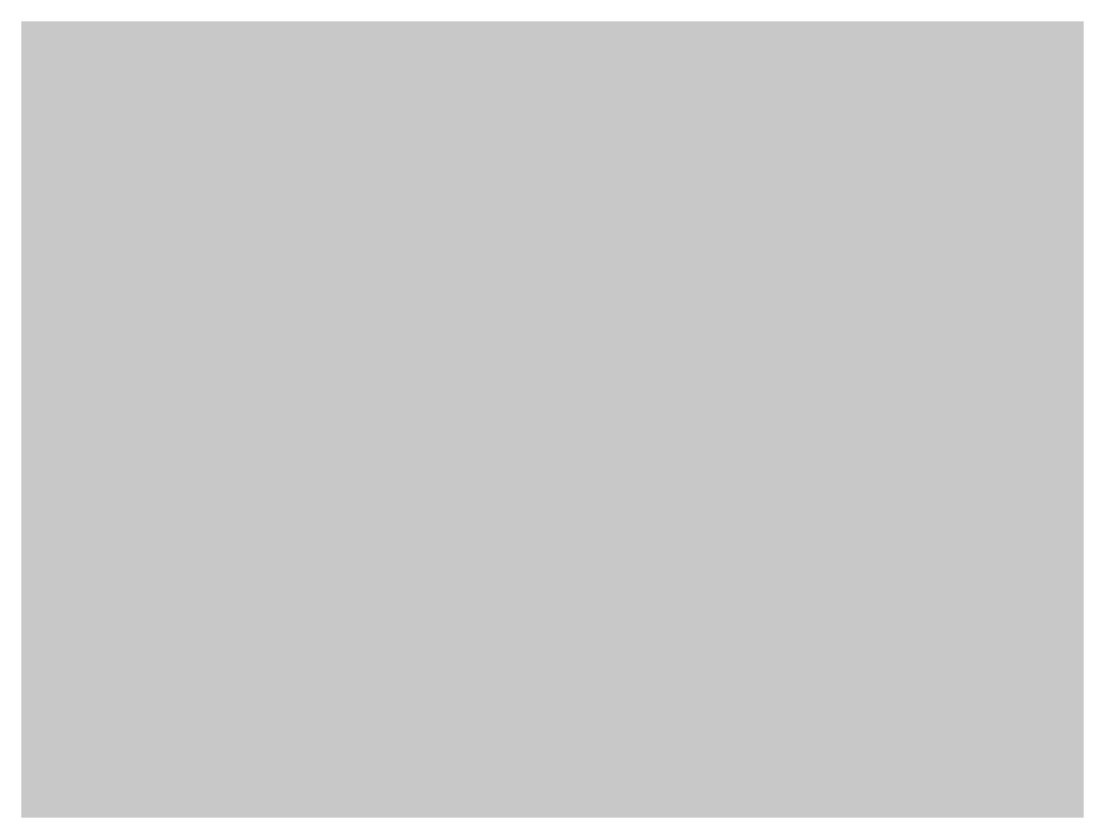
# Model space of a CAD drawing. Extents: x 0 to 4, y 0 to 3.
import ezdxf

# ---------------------------------------------------------------- set-up
doc = ezdxf.new("R2010")
doc.units = 0
doc.header["$MEASUREMENT"] = 0

msp = doc.modelspace()

# ---------------------------------------------------------------- hatches: boundary and pattern name
msp.add_hatch(color=256).paths.add_polyline_path([(0, 0), (4, 0), (4, 3), (0, 3)])

doc.saveas('drawing.dxf')
